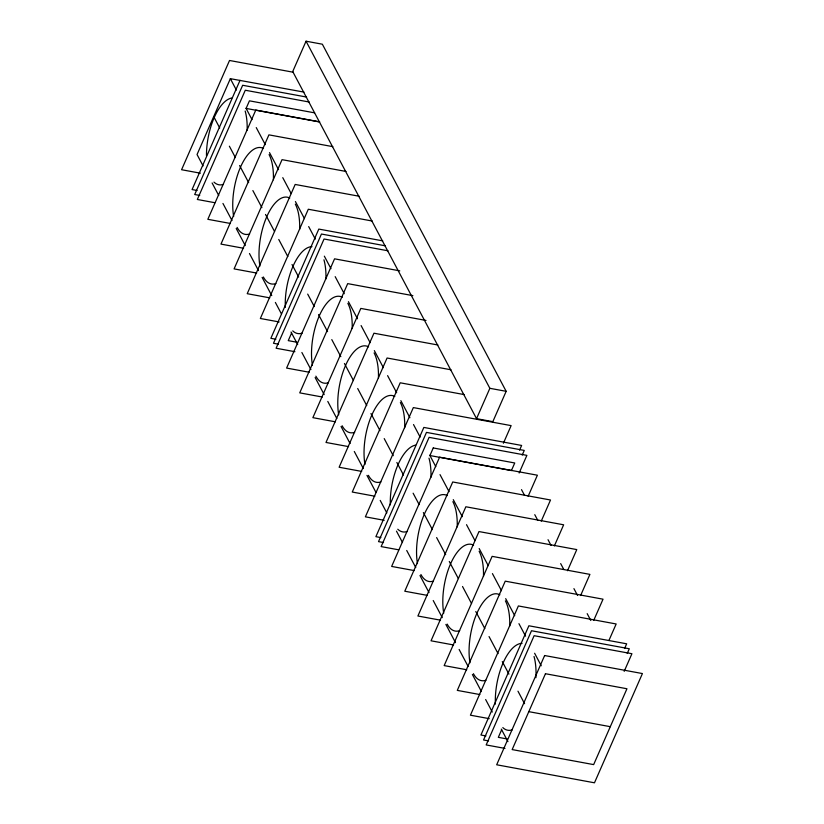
<?xml version="1.0" encoding="UTF-8"?>
<svg xmlns="http://www.w3.org/2000/svg" width="824" height="824" viewBox="0 0 824 824"><rect width="100%" height="100%" fill="white"/><g stroke="black" fill="none" stroke-linecap="round" stroke-linejoin="round"><path stroke-width="1.24" d="M303.974 92.103L230.349 78.671L197.049 154.531L203.075 165.912M240.031 80.319L192.074 189.561L197.09 190.478M306.044 41.2L292.726 71.544L476.54 418.654L492.834 421.661L506.163 391.318L322.349 44.208L306.044 41.2L489.858 388.31L476.54 418.654M291.583 333.051L288.256 340.631L297.031 342.259M503.392 443.24L511.127 425.617L413.339 407.592L365.382 516.833L384.19 520.304M519.573 450.151L521.633 445.454L423.845 427.429L375.888 536.671L380.904 537.598M522.2 455.116L524.26 450.419L426.472 432.394L378.515 541.625L383.531 542.553M519.151 472.997L526.886 455.373L429.098 437.348L381.141 546.59L398.692 549.824M528.112 496.357L537.392 475.211L439.594 457.186L391.647 566.428L414.214 570.579M541.234 521.149L550.514 500.003L452.726 481.978L404.78 591.22L427.347 595.381M554.367 545.941L563.647 524.795L465.859 506.77L417.902 616.012L440.469 620.173M567.499 570.733L576.779 549.587L478.991 531.562L431.034 640.804L453.602 644.965M501.651 729.755L498.324 737.336L507.1 738.953M580.621 595.525L589.912 574.38L492.113 556.355L444.167 665.596L466.734 669.758M593.754 620.317L603.034 599.182L505.246 581.157L457.289 690.388L479.856 694.55M608.946 640.413L616.167 623.974L518.378 605.949L470.422 715.191L489.229 718.652M624.602 648.509L626.673 643.812L528.874 625.776L480.928 735.018L485.944 735.945M627.229 653.463L629.299 648.766L531.501 630.741L483.554 739.983L488.57 740.91M624.19 671.344L631.926 653.72L534.127 635.695L486.181 744.937L504.988 748.408M293.468 72.265L229.525 60.482L181.579 169.723L200.376 173.184M306.6 97.057L242.658 85.274L194.701 194.516L199.717 195.442M309.227 102.022L245.284 90.238L197.327 199.47L214.879 202.714M314.634 112.857L249.435 100.837L246.108 108.428L318.826 121.828M319.722 121.859L255.79 110.066L207.833 219.308L230.401 223.469M332.855 146.651L268.912 134.858L220.966 244.1L243.533 248.261M345.987 171.444L282.045 159.66L234.088 268.892L256.655 273.053M359.12 196.236L295.177 184.452L247.221 293.694L269.788 297.855M372.242 221.028L308.3 209.245L260.353 318.486L279.161 321.947M382.748 240.865L318.806 229.082L270.859 338.324L275.865 339.241M385.375 245.82L321.432 234.037L273.486 343.278L278.491 344.205M388.001 250.784L324.059 239.001L276.102 348.233L294.91 351.704M399.753 270.849L334.565 258.829L286.608 368.071L309.175 372.232M412.886 295.641L347.697 283.631L299.74 392.863L322.308 397.024M426.018 320.433L360.819 308.423L312.873 417.665L335.44 421.816M437.894 344.998L373.952 333.215L325.995 442.457L348.562 446.618M451.016 369.791L387.084 358.007L339.127 467.249L361.695 471.41M489.858 388.31L506.163 391.318M464.149 394.583L400.207 382.799L352.26 492.041L374.827 496.202M528.802 711.658L610.296 726.675M521.51 489.641L524.528 495.327M534.766 514.67L537.784 520.356M548.022 539.699L551.04 545.385M560.67 563.595L563.688 569.281M573.926 588.624L577.542 595.453M587.182 613.653L590.798 620.482M230.349 78.671L236.375 90.053M246.016 108.253L252.041 119.635M256.254 127.596L265.297 144.663M269.51 152.625L278.553 169.692M282.766 177.654L291.202 193.588M295.425 201.55L304.458 218.618M308.681 226.579L315.304 239.094M324.337 256.161L330.97 268.676M335.183 276.648L344.226 293.715M348.439 301.677L357.482 318.744M361.097 325.573L370.131 342.64M374.343 350.602L383.387 367.669M387.599 375.631L396.643 392.698M400.855 400.66L409.899 417.727M413.514 424.556L420.137 437.07M429.778 455.27L435.803 466.652M440.016 474.614L449.059 491.681M453.272 499.643L462.316 516.71M466.528 524.682L474.964 540.606M479.187 548.568L488.22 565.635M492.433 573.607L501.476 590.664M505.689 598.636L514.732 615.703M518.945 623.665L525.578 636.179M534.611 653.247L541.244 665.761M213.704 116.606L219.73 127.978M229.371 146.188L235.386 157.559M239.609 165.531L248.642 182.598M252.865 190.56L261.898 207.627M265.513 214.456L274.557 231.513M278.769 239.485L287.813 256.552M292.026 264.514L298.649 277.029M307.692 294.096L314.315 306.61M318.538 314.572L327.571 331.639M331.794 339.601L340.827 356.668M344.442 363.497L353.475 380.564M357.698 388.526L366.732 405.593M370.954 413.566L379.988 430.633M384.211 438.595L393.244 455.662M396.859 462.48L403.492 475.005M413.123 493.205L419.148 504.587M423.371 512.549L432.404 529.616M436.627 537.578L445.66 554.645M449.276 561.474L458.319 578.541M462.532 586.503L471.565 603.57M475.788 611.532L484.821 628.599M489.044 636.561L498.077 653.628M502.3 661.59L508.923 674.114M517.966 691.181L524.589 703.696M212.108 182.98L218.741 195.494M222.954 203.456L231.997 220.523M236.21 228.485L245.253 245.552M249.466 253.524L258.509 270.591M262.125 277.41L271.755 295.62M275.371 302.439L281.396 313.82M291.037 332.031L297.67 344.545M301.883 352.507L310.926 369.574M315.139 377.536L324.182 394.603M327.787 401.432L336.831 418.499M341.043 426.461L350.087 443.528M354.299 451.49L363.343 468.557M366.958 475.386L375.991 492.453M380.214 500.415L386.837 512.93M396.478 531.14L402.503 542.511M406.716 550.473L415.76 567.54M419.972 575.513L429.016 592.58M433.228 600.541L442.272 617.609M445.877 624.438L455.517 642.638M459.133 649.466L468.176 666.534M472.389 674.495L481.432 691.563M485.645 699.524L492.278 712.039M501.311 729.106L507.934 741.621M364.95 464.427A44.094 19.034 -79.6 0 1 371.779 415.121A44.094 19.034 -79.6 0 1 394.809 396.406M400.371 402.514A44.094 19.034 -79.6 0 1 404.697 427.687M380.894 481.927A44.094 19.034 -79.6 0 1 368.4 475.335M428.985 458.144A44.094 19.034 -79.6 0 1 430.962 477.271M407.149 531.511A44.094 19.034 -79.6 0 1 397.776 529.224M390.318 504.772A44.094 19.034 -79.6 0 1 415.595 445.145M338.695 414.843A44.094 19.034 -79.6 0 1 345.524 365.537A44.094 19.034 -79.6 0 1 368.555 346.822M374.106 352.919A44.094 19.034 -79.6 0 1 378.443 378.103M354.629 432.343A44.094 19.034 -79.6 0 1 342.135 425.751M312.43 365.259A44.094 19.034 -79.6 0 1 319.259 315.942A44.094 19.034 -79.6 0 1 342.29 297.237M347.852 303.335A44.094 19.034 -79.6 0 1 352.178 328.508M328.374 382.748A44.094 19.034 -79.6 0 1 315.88 376.166M417.469 563.606A44.094 19.034 -79.6 0 1 424.298 514.3A44.094 19.034 -79.6 0 1 447.329 495.584M452.881 501.682A44.094 19.034 -79.6 0 1 457.217 526.866M433.403 581.105A44.094 19.034 -79.6 0 1 420.92 574.513M443.724 613.19A44.094 19.034 -79.6 0 1 450.553 563.884A44.094 19.034 -79.6 0 1 473.584 545.169M479.146 551.277A44.094 19.034 -79.6 0 1 483.472 576.45M459.668 630.69A44.094 19.034 -79.6 0 1 447.174 624.098M534.024 656.491A44.094 19.034 -79.6 0 1 535.909 677.689M512.188 729.868A44.094 19.034 -79.6 0 1 502.815 727.582M495.389 704.098A44.094 19.034 -79.6 0 1 522.056 643.359M469.989 662.784A44.094 19.034 -79.6 0 1 476.818 613.468A44.094 19.034 -79.6 0 1 499.849 594.763M505.4 600.861A44.094 19.034 -79.6 0 1 509.737 626.034M485.923 680.274A44.094 19.034 -79.6 0 1 473.429 673.692M245.171 111.034A44.094 19.034 -79.6 0 1 247.148 130.161M223.335 184.401A44.094 19.034 -79.6 0 1 213.972 182.114M206.474 155.674A44.094 19.034 -79.6 0 1 231.781 98.025M233.655 216.496A44.094 19.034 -79.6 0 1 240.484 167.179A44.094 19.034 -79.6 0 1 263.515 148.475M269.077 154.572A44.094 19.034 -79.6 0 1 273.403 179.745M249.6 233.985A44.094 19.034 -79.6 0 1 237.106 227.403M323.945 259.797A44.094 19.034 -79.6 0 1 325.923 278.924M302.109 333.164A44.094 19.034 -79.6 0 1 292.747 330.877M285.32 307.393A44.094 19.034 -79.6 0 1 311.987 246.654M259.921 266.08A44.094 19.034 -79.6 0 1 266.739 216.774A44.094 19.034 -79.6 0 1 289.77 198.059M295.332 204.156A44.094 19.034 -79.6 0 1 299.668 229.34M275.855 283.58A44.094 19.034 -79.6 0 1 263.361 276.988M433.249 447.957L429.922 455.538L511.416 470.566L514.743 462.975L433.249 447.957M544.633 655.533L496.676 764.775L594.475 782.8L642.421 673.558L544.633 655.533M545.457 673.723L512.157 749.582L593.651 764.61L626.951 688.751L545.457 673.723"/></g></svg>
